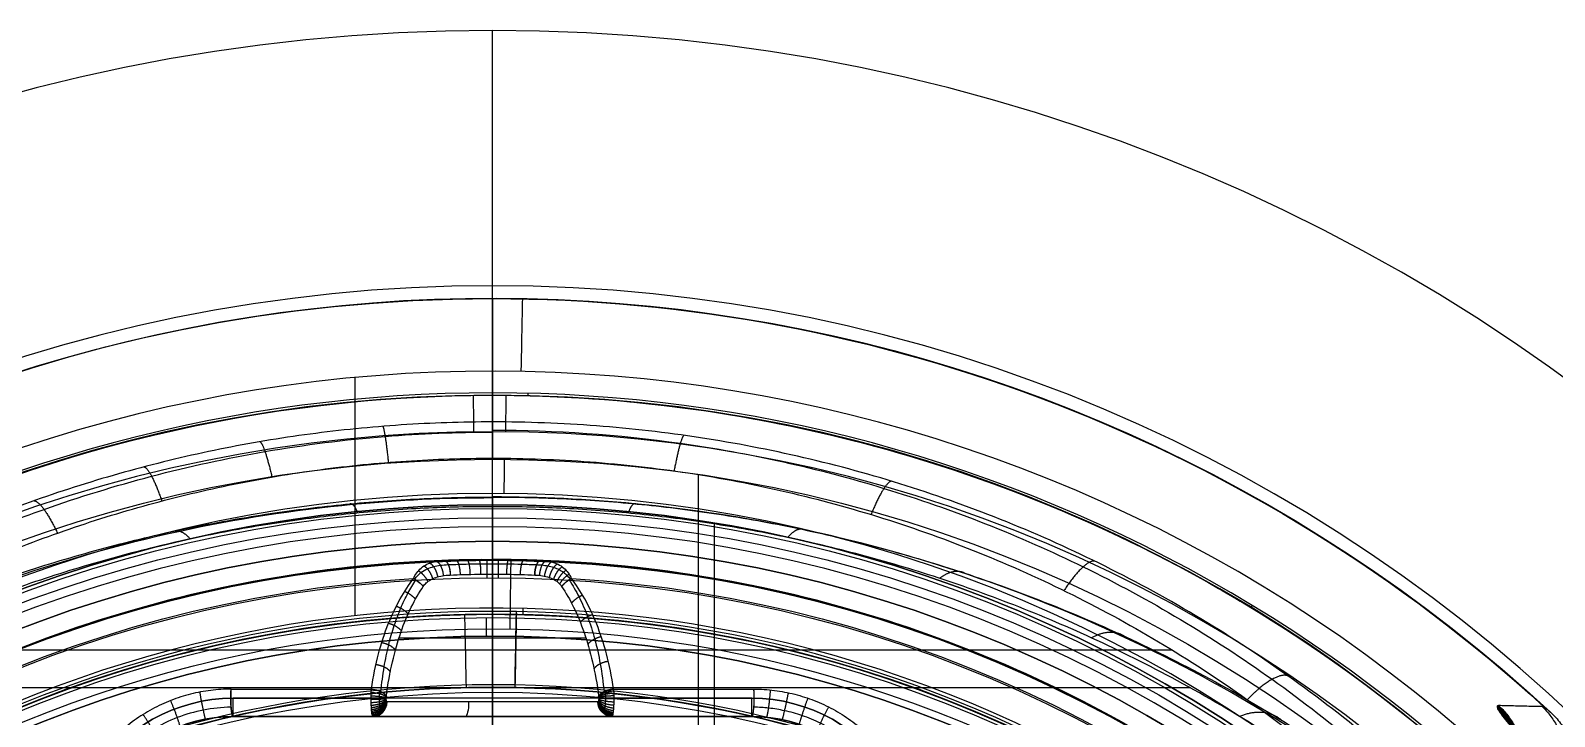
# Model space of a CAD drawing. Header units: centimetres. Extents: x -2.5 to 2.5, y -13.5 to 2.5.
# Drawn here: x -0.632 to 1.454, y 1.56 to 2.5 of the extents above; entities that cross this region are included whole.
import ezdxf

# ---------------------------------------------------------------- set-up
doc = ezdxf.new("R2010")
doc.units = ezdxf.units.CM
doc.layers.add('Default', color=7, linetype='Continuous', true_color=0x000000)

msp = doc.modelspace()

# ---------------------------------------------------------------- linework, layer by layer
at = {"layer": 'Default'}
for p, q in [((0, 2.15, -12.2), (0, 2.4997, -12.2)), ((0, 1.85, -12), (0, 2.15, -12)), ((0, 2.15, -12.2), (0, 2.15, -12)), ((-0.188, 1.6982, -11.7), (-0.188, 2.0243, -11.7)), ((0, 2, 2.7502), (0, 2, 3.2003)), ((0, 1.9124, 2.7003), (0, 1.95, 2.7003)), ((0, -1.4528, 3.2502), (0, 1.95, 3.2502)), ((0.2817, 1.8914, -9.6608), (0.2817, 1.3875, -9.3699)), ((0, 1.7739, 2.9845), (0, 1.8654, 2.7331)), ((0, 1.7, -12.2), (0, 1.85, -12.2)), ((0, 1.85, -12.2), (0, 1.85, -12)), ((0, 1.82, 2.3), (0, 1.8322, 2.3)), ((0, 1.8, 2.28), (0, 1.82, 2.3)), ((0.3041, 1.3509, -9.2333), (0.3041, 1.8236, -8.4147)), ((0, 1.8, 2.28), (0, 1.8, 2.1979)), ((0, 1.8, 2.0421), (0, 1.8, 1.4)), ((0, 1.5927, 1.4), (0, 1.8, 1.4)), ((0, 1.58, 2.25), (0, 1.755, 2.25)), ((0, 1.585, 1.6), (0, 1.75, 1.6)), ((0, 1.75, 1.9431), (0, 1.695, 1.9431)), ((0, 1.75, 2.1931), (0, 1.695, 2.1931)), ((0, 1.7, 0.4), (0, 1.7, -2.2)), ((0, 1.7, -12.2), (0, 1.7, -11.7002)), ((0, 0.65, 3.0503), (0, 1.68, 3.0503)), ((0.931, 1.6507, -9.5218), (-0.7, 1.6507, -9.5218)), ((0.9553, 1.5992, -8.8034), (-0.7, 1.5992, -8.8034)), ((0, 1.6039, -3.9), (0, 1.225, -3.9)), ((0, 1.6001, -3.4), (0, 1.355, -3.4)), ((0, 1.4698, 0.5), (0, 1.6, 0.5)), ((0, 1.45, -2.3), (0, 1.6, -2.3)), ((0, 1.355, -2.85), (0, 1.6, -2.85)), ((0, 1.535, 1.3), (0, 1.5927, 1.4)), ((0.355, 1.56, 1.9893), (-0.355, 1.56, 1.9893)), ((0, 1.56, 1.625), (0, 1.56, 2.23))]:
    msp.add_line(p, q, dxfattribs=at)
for centre, radius, start, end in [((0, 0, -12.2), 2.4997, 90, 270), ((0, 0, -12.2), 2.4997, 270, 90), ((0, 0, -12), 2.15, 0, 180), ((0, 0, -12.2), 2.15, 0, 180), ((0, 0, -12.1), 2.15, 0, 180), ((0, 0, -11.7), 2.033, 44.4199, 268.9001), ((0, 0, 2.2036), 2.0033, 58.7229, 180), ((0, 0, -3.2), 2, 90, 270), ((0, 0, 2.7502), 2, 0, 180), ((0, 0, 3.2003), 2, 360, 180), ((0, 0, 2.9752), 2, 0, 180), ((0, 0, -3.2), 2, 270, 90), ((0, 0, 2.7003), 1.95, 0, 180), ((0, 0, 3.2502), 1.95, 0, 180), ((0, 0, 2.7331), 1.8654, 0, 180), ((0, 0, -12.2), 1.85, 0, 180), ((0, 0, -12.1), 1.85, 0, 180), ((0, 0, 2.3), 1.82, 0, 180), ((0, 0, 2.28), 1.8, 0, 180), ((0, 0, 2.1979), 1.8, 90, 180), ((0, 0, 2.0421), 1.8, 90, 180), ((0, 0, 1.4), 1.8, 0, 180), ((0, 0, 2.1979), 1.8, 0, 90), ((0, 0, 2.0421), 1.8, 0, 90), ((0, 0, 1.625), 1.775, 90, 270), ((0, 0, 2.2181), 1.775, 90, 270), ((0, 0, 1.7716), 1.775, 90, 270), ((0, 0, 2.2306), 1.775, 90.4684, 270), ((0, 0, 1.625), 1.775, 270, 90), ((0, 0, 2.2181), 1.775, 270, 90), ((0, 0, 1.7716), 1.775, 270, 90), ((0, 0, 2.2306), 1.775, 270, 89.5314), ((0, 0, 2.2036), 2.0033, 360, 58.7229), ((0, 0, -11.7), 1.7086, 55.0032, 268.5991), ((0, 0, -11.7), 1.7086, 55.0032, 268.5991), ((0, 0, -3.2), 1.7, 90, 270), ((0, 0, -12.2), 1.7, 44.9992, 180), ((0, 0, -11.95), 1.7, 44.9992, 180), ((0, 0, 1.9431), 1.695, 90, 270), ((0, 0, 2.1931), 1.695, 90, 270), ((0, 0, -3.999), 1.7039, 90, 154.1236), ((0, 0, -3.999), 1.7039, 88.8984, 90), ((0, 0, -3.2), 1.7, 270, 90), ((0, 0, 1.9431), 1.695, 270, 90), ((0, 0, 2.1931), 1.695, 270, 90), ((0, 0, -3.999), 1.7039, 25.8764, 88.8984), ((0, 0, 1.9681), 1.67, 90, 270), ((0, 0, 1.9681), 1.67, 270, 90), ((0, 0, -2.3), 1.6, 304.7778, 235.2223), ((0, 0, -2.85), 1.6, 90, 270), ((0, 0, 1.4), 1.5927, 0, 180), ((0, 0, -3.4), 1.6001, 88.8984, 154.0566), ((0, 0, -2.85), 1.6, 270, 90), ((0, 0, -3.4), 1.6001, 25.9434, 88.8984), ((-0.355, 1.36, 1.6), 0.225, 90, 148.7092), ((0.355, 1.36, 1.6), 0.225, 31.2908, 90), ((-0.355, 1.36, 1.625), 0.2, 90, 148.7092), ((0.355, 1.36, 1.625), 0.2, 31.2908, 90)]:
    msp.add_arc(centre, radius, start, end, dxfattribs=at)
at = {"layer": 'Default', "extrusion": (1, 0, 0)}
for centre, radius, start, end in [((83.3, -3.2), 81.3, 180, 186.355733), ((1.75, 1.9181), 0.025, 0, 90), ((1.6, -2.95), 0.1, 0, 90), ((1.695, 2.1681), 0.025, 90, 180), ((1.585, 1.625, -0.355), 0.025, 180, 270), ((1.585, 1.625), 0.025, 180, 270), ((1.585, 1.625, 0.355), 0.025, 180, 270)]:
    msp.add_arc(centre, radius, start, end, dxfattribs=at)
at = {"layer": 'Default', "extrusion": (0, 0, -1)}
for centre, radius, start, end in [((0, 0, 11.6), 2.133, 271.0999, 132.77), ((0, 0, 11.5897), 2.1324, 271.0999, 90), ((0, 0, 11.5897), 2.1324, 90, 132.4526), ((0, 0, -2.1), 2, 301.4085, 90), ((0, 0, 0.55), 2, 343.3399, 90), ((0, 0, -2.7003), 1.9124, 360, 180), ((0, 0, -2.1), 2, 90, 121.2771), ((0, 0, 0.55), 2, 90, 196.6608), ((0, 0, 12), 1.85, 0, 180), ((0, 0, -2.12), 1.845, 270, 90), ((0, 0, -2.9845), 1.7739, 0, 180), ((0, 0, -2.12), 1.845, 90, 270), ((0, 0, 0.9), 1.7, 336.1372, 203.8627), ((0, 0, -2.3), 1.8322, 0, 180), ((0, 0, -2.239), 1.8, 0, 180), ((0, 0, -1.721), 1.8, 0, 180), ((0, 0, -3.0503), 1.68, 51.8372, 128.1628), ((0, 0, -2.2431), 1.775, 270, 87.8627), ((0, 0, -0.4), 1.7, 350.0409, 189.9591), ((0, 0, -1.9181), 1.775, 270, 90), ((0, 0, -1.9181), 1.775, 90, 270), ((0, 0, -2.2431), 1.775, 92.1373, 270), ((0, 0, -1.6), 1.75, 270, 90), ((0, 0, -1.9431), 1.75, 270, 90), ((0, 0, -2.1931), 1.75, 270, 90), ((0, 0, -1.6), 1.75, 90, 270), ((0, 0, -1.9431), 1.75, 90, 270), ((0, 0, -2.1931), 1.75, 90, 270), ((0, 0, 2.95), 1.7, 270, 90), ((0, 0, 3.075), 1.7, 270, 90), ((0, 0, -2.1), 2, 121.2771, 271.3948), ((0, 0, 3.2999), 1.7001, 90, 91.1016), ((0, 0, 2.95), 1.7, 90, 270), ((0, 0, 3.075), 1.7, 90, 270), ((0, 0, -2.1), 2, 121.2771, 238.7227), ((0, 0, -0.5), 1.6, 350.0409, 189.9591), ((0, 0, -2.1681), 1.67, 270, 90), ((0, 0, -2.0681), 1.67, 270, 90), ((0, 0, -2.1681), 1.67, 90, 270), ((0, 0, -2.0681), 1.67, 90, 270), ((0, 0, 3.9), 1.6039, 25.8764, 91.1016), ((0, 0, 3.9), 1.6039, 91.1016, 154.1236), ((0.355, 1.36, -1.6), 0.225, 31.2908, 90), ((-0.355, 1.36, -1.6), 0.225, 90, 148.7092), ((0.355, 1.36, -1.9211), 0.2, 82.3083, 90), ((-0.355, 1.36, -1.9211), 0.2, 90, 97.6922)]:
    msp.add_arc(centre, radius, start, end, dxfattribs=at)
at = {"layer": 'Default', "extrusion": (-1, 0, 0)}
for centre, radius, start, end in [((-83.3057, -3.1994, 0), 81.6057, 354.098696, 355.394215), ((-1.8322, 2.1), 0.2, 90, 148.8015), ((-83.3023, -3.2, 0), 81.6023, 356.40471, 359.438955), ((-1.755, 2.12), 0.09, 180, 240), ((-1.755, 2.12), 0.09, 120, 180), ((-1.75, 1.625), 0.025, 180, 270), ((-1.75, 2.2181), 0.025, 180, 270), ((-1.755, 2.23), 0.02, 90, 180), ((-83.3, -3.2), 81.6, 359.929871, 0), ((-1.695, 1.9681), 0.025, 270, 0)]:
    msp.add_arc(centre, radius, start, end, dxfattribs=at)
at = {"layer": 'Default', "extrusion": (-0.999816, 0.019195, 0)}
for start, end in [(180, 270), (174.0987, 180)]:
    msp.add_arc((-2.033, -11.6), 0.1, start, end, dxfattribs=at)
at = {"layer": 'Default', "extrusion": (0.999916, 0.012985, 0)}
msp.add_arc((1.95, 2.7502), 0.05, 270, 0, dxfattribs=at)
at = {"layer": 'Default', "extrusion": (0.999958, -0.009141, 0)}
msp.add_arc((1.95, 3.2003), 0.05, 0, 90, dxfattribs=at)
at = {"layer": 'Default', "extrusion": (-0.999704, 0.024341, 0)}
msp.add_arc((-3.65, 2.1), 1.65, 0, 3.5999, dxfattribs=at)
at = {"layer": 'Default', "extrusion": (1, 1.85903e-07, 1.13782e-07)}
msp.add_arc((1.8638, -9.7603, 0), 0.1, 4.6069, 59.9972, dxfattribs=at)
at = {"layer": 'Default', "extrusion": (-0.999965, 0.008388, 0)}
msp.add_arc((-1.9124, 2.7502), 0.05, 270, 340, dxfattribs=at)
at = {"layer": 'Default', "extrusion": (-1, 2.49936e-06, -5.82163e-07)}
msp.add_arc((-1.7608, -8.3234, 0), 0.1, 176.4041, 209.9944, dxfattribs=at)
at = {"layer": 'Default', "extrusion": (6.96334e-05, 1.13654e-14, -1)}
msp.add_arc((0.0008, 0, 11.7003), 1.7, 360, 124.6181, dxfattribs=at)
at = {"layer": 'Default', "extrusion": (0.922368, 0.034422, -0.384776)}
msp.add_arc((1.755, 2.0704, -0.8631), 0.02, 360, 90.8227, dxfattribs=at)
at = {"layer": 'Default', "extrusion": (0.999991, 0.004344, 0)}
msp.add_arc((1.75, 1.9181), 0.025, 0, 90, dxfattribs=at)
at = {"layer": 'Default', "extrusion": (0.999989, -0.004735, 0)}
for centre in [(1.75, 1.625), (1.75, 2.2181)]:
    msp.add_arc(centre, 0.025, 270, 0, dxfattribs=at)
at = {"layer": 'Default', "extrusion": (-0.999897, 0.014366, 0)}
msp.add_arc((-1.68, 2.9503), 0.1, 90, 160, dxfattribs=at)
at = {"layer": 'Default', "extrusion": (-0.922368, 0.034423, -0.384776)}
msp.add_arc((-1.755, 2.0704, -0.8631), 0.02, 89.1773, 180, dxfattribs=at)
at = {"layer": 'Default', "extrusion": (1.18574e-07, 1.91766e-06, -1)}
msp.add_arc((0, 0, -2.2849), 1.7524, 93.5352, 86.4648, dxfattribs=at)
at = {"layer": 'Default', "extrusion": (0.544175, 0.71234, -0.443222)}
msp.add_arc((1.1405, 2.6165, 0.1744), 0.02, 68.983, 120.1286, dxfattribs=at)
at = {"layer": 'Default', "extrusion": (-0.544135, 0.7123, -0.443334)}
msp.add_arc((-1.1405, 2.6166, 0.1741), 0.02, 59.8712, 111.0164, dxfattribs=at)
at = {"layer": 'Default', "extrusion": (0.854666, -0.519178, 6.55883e-12)}
msp.add_arc((3.65, 2.1), 1.65, 176.4001, 180, dxfattribs=at)
at = {"layer": 'Default', "extrusion": (-4.41645e-08, 4.39232e-08, 1)}
msp.add_arc((0, 0, -2.2), 1.7, 304.7778, 235.2223, dxfattribs=at)
at = {"layer": 'Default', "extrusion": (9.59104e-06, 5.99974e-06, -1)}
msp.add_arc((0, 0, 3.2999), 1.7001, 25.9434, 90, dxfattribs=at)
at = {"layer": 'Default', "extrusion": (-0.999752, -0.022267, 0)}
msp.add_arc((-1.6, -2.95), 0.1, 90, 180, dxfattribs=at)
at = {"layer": 'Default', "extrusion": (-0.999987, -0.005033, 0)}
msp.add_arc((-1.695, 1.9681), 0.025, 270, 0, dxfattribs=at)
at = {"layer": 'Default', "extrusion": (-0.999988, -0.004802, 0)}
msp.add_arc((-1.695, 2.1681), 0.025, 0, 90, dxfattribs=at)
at = {"layer": 'Default', "extrusion": (-0.999815, 0.019225, 5.07407e-17)}
msp.add_arc((-1.6039, -4), 0.1, 90, 179.439, dxfattribs=at)
at = {"layer": 'Default', "extrusion": (-0.999815, 0.019225, 1.65601e-15)}
msp.add_arc((-1.6, -3.2999), 0.1001, 179.9649, 269.9649, dxfattribs=at)
at = {"layer": 'Default', "extrusion": (-9.68216e-06, 6.18702e-06, -1)}
msp.add_arc((0, 0, 3.2999), 1.7001, 91.1016, 154.0566, dxfattribs=at)
at = {"layer": 'Default', "extrusion": (0.999701, -0.024448, 0)}
msp.add_arc((1.7086, -11.8), 0.1, 90, 94.9319, dxfattribs=at)
at = {"layer": 'Default', "extrusion": (0, 1, 0)}
for centre, radius, start, end in [((0, 2.4, 1.6675), 0.15, 211.4633, 328.5366), ((0, -0.3926, 1.585), 2.7761, 82.5859, 86.5705), ((0, 2.4, 1.58), 0.15, 195.8328, 344.1672), ((0, -0.3926, 1.585), 2.7761, 93.4294, 97.4141), ((0, -0.3926, 1.56), 2.7511, 82.5859, 86.5918), ((0, -0.3926, 1.56), 2.7511, 93.4082, 97.4142)]:
    msp.add_arc(centre, radius, start, end, dxfattribs=at)
at = {"layer": 'Default', "extrusion": (0.991639, 2.21286e-07, 0.12904)}
for start, end in [(60.0521, 90), (90, 180)]:
    msp.add_arc((1.585, 2.3618, -0.0507), 0.025, start, end, dxfattribs=at)
at = {"layer": 'Default', "extrusion": (4.80673e-09, 1, -3.69383e-08)}
msp.add_arc((0, -0.3926, 1.5975), 2.7727, 82.5858, 86.5732, dxfattribs=at)
at = {"layer": 'Default', "extrusion": (0.125357, 0.862492, -0.490299)}
msp.add_arc((0.3913, 2.8137, 0.1925), 0.02, 82.9314, 163.4883, dxfattribs=at)
at = {"layer": 'Default', "extrusion": (-0.125359, 0.862493, -0.490296)}
msp.add_arc((-0.3913, 2.8137, 0.1925), 0.02, 16.5118, 97.0686, dxfattribs=at)
at = {"layer": 'Default', "extrusion": (-4.67214e-09, 1, -3.59041e-08)}
msp.add_arc((0, -0.3926, 1.5975), 2.7727, 93.4268, 97.4142, dxfattribs=at)
at = {"layer": 'Default', "extrusion": (-0.991639, 5.7675e-10, 0.129041)}
for start, end in [(90, 119.9479), (0, 90)]:
    msp.add_arc((-1.585, 2.3618, -0.0507), 0.025, start, end, dxfattribs=at)
at = {"layer": 'Default', "extrusion": (-0.272828, -3.13618e-06, 0.962063)}
msp.add_arc((-1.58, 0.4848, 2.3089), 0.02, 359.9994, 89.9994, dxfattribs=at)
at = {"layer": 'Default', "extrusion": (0.975928, 0, -0.218091)}
msp.add_arc((1.58, 2.1722, -0.5234), 0.02, 90, 180, dxfattribs=at)
at = {"layer": 'Default', "extrusion": (-0.272831, -4.24951e-09, -0.962062)}
msp.add_arc((-1.58, 0.4848, -2.3089), 0.02, 0, 90, dxfattribs=at)
at = {"layer": 'Default', "extrusion": (0.147827, 5.48246e-09, -0.989013)}
msp.add_arc((1.5, -0.3584, 11.2709), 0.1, 41.4823, 180, dxfattribs=at)
at = {"layer": 'Default', "extrusion": (0, -1, 0)}
msp.add_arc((0, 2.4, -1.56), 0.17, 195.8328, 344.1672, dxfattribs=at)
at = {"layer": 'Default'}
for points, degree in [([(0, 2, 2.1), (0, 2, -0.55), (0, 2, -3.2)], 2), ([(0, 1.9635, -9.7523), (-0.0416, 1.9635, -9.7523), (-0.1249, 1.9607, -9.7508), (-0.2496, 1.9482, -9.7439), (-0.3736, 1.9274, -9.7325), (-0.4967, 1.8981, -9.7164), (-0.6183, 1.8603, -9.6957), (-0.6981, 1.8294, -9.6788), (-0.7376, 1.8125, -9.6695)], 3), ([(1.3319, 1.41, -9.4488), (1.2949, 1.4471, -9.4692), (1.2184, 1.5176, -9.5078), (1.0972, 1.6122, -9.5597), (0.9706, 1.6956, -9.6054), (0.8393, 1.7676, -9.6449), (0.7044, 1.8284, -9.6782), (0.5666, 1.8779, -9.7054), (0.4265, 1.9163, -9.7264), (0.2849, 1.9436, -9.7414), (0.1425, 1.9599, -9.7503), (0.0474, 1.9635, -9.7523), (0, 1.9635, -9.7523)], 3), ([(-0.7, 1.7702, -9.5908), (-0.6625, 1.7863, -9.6001), (-0.5868, 1.8156, -9.617), (-0.4711, 1.8517, -9.6379), (-0.3543, 1.8795, -9.6539), (-0.2365, 1.8994, -9.6654), (-0.118, 1.9112, -9.6722), (-0.0393, 1.9138, -9.6737), (0, 1.9138, -9.6737)], 3), ([(0, 1.9138, -9.6737), (0.0444, 1.9138, -9.6737), (0.1334, 1.9105, -9.6718), (0.2681, 1.8953, -9.663), (0.4024, 1.8695, -9.6481), (0.5356, 1.8331, -9.6271), (0.6665, 1.7861, -9.6), (0.7948, 1.7284, -9.5667), (0.9201, 1.6596, -9.5269), (1.041, 1.5799, -9.4809), (1.1563, 1.4895, -9.4287), (1.2285, 1.4227, -9.3902), (1.2634, 1.3875, -9.3699)], 3), ([(-0.7393, 1.7231, -8.541), (-0.7014, 1.7376, -8.5173), (-0.6261, 1.764, -8.4743), (-0.5162, 1.7957, -8.4228), (-0.409, 1.8204, -8.3826), (-0.304, 1.8389, -8.3525), (-0.2009, 1.8516, -8.3318), (-0.0996, 1.859, -8.3198), (-0.033, 1.8606, -8.3171), (0, 1.8606, -8.3171)], 3), ([(0, 1.8606, -8.3171), (0.0336, 1.8606, -8.3171), (0.1013, 1.859, -8.3199), (0.2043, 1.8513, -8.3323), (0.3093, 1.8381, -8.3538), (0.4166, 1.8189, -8.385), (0.5262, 1.7931, -8.4269), (0.6388, 1.76, -8.4809), (0.7549, 1.7184, -8.5486), (0.8742, 1.6673, -8.632), (0.9968, 1.6052, -8.733), (1.1225, 1.5306, -8.8546), (1.2505, 1.4418, -8.9994), (1.3371, 1.3716, -9.1141), (1.38, 1.3337, -9.176)], 3), ([(0, 1.8474, -8.3734), (-0.0308, 1.8474, -8.3734), (-0.093, 1.8459, -8.376), (-0.1882, 1.8391, -8.3877), (-0.2856, 1.8272, -8.4083), (-0.3851, 1.81, -8.4382), (-0.4869, 1.7868, -8.4784), (-0.5917, 1.7569, -8.5302), (-0.6637, 1.7318, -8.5736), (-0.7, 1.718, -8.5976)], 3), ([(1.3083, 1.3509, -9.2333), (1.2664, 1.3876, -9.1698), (1.1821, 1.4553, -9.0525), (1.0581, 1.5401, -8.9056), (0.9372, 1.6108, -8.7832), (0.8198, 1.6692, -8.6821), (0.706, 1.717, -8.5994), (0.5961, 1.7555, -8.5326), (0.4901, 1.786, -8.4798), (0.3874, 1.8095, -8.439), (0.287, 1.8271, -8.4086), (0.189, 1.8391, -8.3879), (0.0933, 1.8459, -8.376), (0.0309, 1.8474, -8.3734), (0, 1.8474, -8.3734)], 3), ([(-0.1081, 1.749, 2.2849), (-0.1069, 1.7517, 2.2832), (-0.104, 1.7569, 2.2793), (-0.098, 1.7636, 2.2719), (-0.0901, 1.7689, 2.2632), (-0.0799, 1.7725, 2.2534), (-0.0711, 1.7736, 2.2465), (-0.0662, 1.7738, 2.2431)], 3), ([(-0.0662, 1.7738, 2.2431), (-0.0592, 1.774, 2.2402), (-0.0449, 1.7745, 2.2354), (-0.0226, 1.7749, 2.231), (-0.0076, 1.775, 2.23), (0, 1.775, 2.23)], 3), ([(0, 1.775, 1.9181), (0, 1.775, 1.7716), (0, 1.775, 1.625)], 2), ([(0, 1.775, 2.23), (0, 1.775, 2.2241), (0, 1.775, 2.2181)], 2), ([(0.0662, 1.7738, 2.2431), (0.0592, 1.774, 2.2402), (0.045, 1.7745, 2.2354), (0.0226, 1.7749, 2.231), (0.0076, 1.775, 2.23), (0, 1.775, 2.23)], 3), ([(0.0662, 1.7738, 2.2431), (0.0711, 1.7736, 2.2465), (0.0799, 1.7725, 2.2534), (0.0901, 1.7689, 2.2632), (0.098, 1.7635, 2.2719), (0.104, 1.7569, 2.2793), (0.1069, 1.7517, 2.2832), (0.1081, 1.749, 2.2849)], 3), ([(-0.0947, 1.7381, 2.2837), (-0.0936, 1.7398, 2.2828), (-0.0908, 1.7431, 2.2806), (-0.0851, 1.7474, 2.2764), (-0.0778, 1.7508, 2.2716), (-0.0688, 1.7529, 2.2665), (-0.0616, 1.7536, 2.2632), (-0.0578, 1.7538, 2.2616)], 3), ([(-0.0578, 1.7538, 2.2616), (-0.0517, 1.754, 2.259), (-0.0392, 1.7545, 2.2547), (-0.0197, 1.7549, 2.2509), (-0.0066, 1.755, 2.25), (0, 1.755, 2.25)], 3), ([(0, 1.755, 2.25), (0.0066, 1.755, 2.25), (0.0197, 1.7549, 2.2509), (0.0392, 1.7545, 2.2548), (0.0517, 1.754, 2.259), (0.0578, 1.7538, 2.2616)], 3), ([(0.0578, 1.7538, 2.2616), (0.0616, 1.7536, 2.2632), (0.0688, 1.7529, 2.2666), (0.0778, 1.7507, 2.2716), (0.0851, 1.7474, 2.2764), (0.0908, 1.7431, 2.2806), (0.0936, 1.7398, 2.2828), (0.0947, 1.7381, 2.2837)], 3), ([(-0.1657, 1.5975, 2.3752), (-0.1632, 1.6148, 2.3653), (-0.1566, 1.647, 2.3467), (-0.1431, 1.6878, 2.3225), (-0.1267, 1.722, 2.3017), (-0.1144, 1.7407, 2.2901), (-0.1081, 1.749, 2.2849)], 3), ([(-0.1453, 1.5875, 2.3628), (-0.1432, 1.6043, 2.3544), (-0.1375, 1.6358, 2.3383), (-0.1258, 1.6763, 2.3172), (-0.1115, 1.7106, 2.2988), (-0.1005, 1.7296, 2.2884), (-0.0947, 1.7381, 2.2837)], 3), ([(0.0947, 1.7381, 2.2837), (0.1005, 1.7296, 2.2884), (0.1115, 1.7105, 2.2988), (0.1258, 1.6762, 2.3172), (0.1375, 1.6358, 2.3384), (0.1432, 1.6043, 2.3544), (0.1453, 1.5875, 2.3628)], 3), ([(0.1657, 1.5975, 2.3752), (0.1632, 1.6148, 2.3654), (0.1566, 1.6469, 2.3468), (0.1431, 1.6877, 2.3225), (0.1268, 1.722, 2.3017), (0.1144, 1.7407, 2.2902), (0.1081, 1.749, 2.2849)], 3), ([(0, 1.7, -3.2), (0, 1.7, -3.075), (0, 1.7, -2.95)], 2), ([(0, 1.67, 2.1681), (0, 1.67, 2.0681), (0, 1.67, 1.9681)], 2), ([(-0.3578, 1.5975, 2.357), (-0.3671, 1.5975, 2.3558), (-0.3857, 1.5963, 2.3539), (-0.4134, 1.5912, 2.3529), (-0.4403, 1.5826, 2.3537), (-0.4661, 1.5706, 2.3563), (-0.4904, 1.5554, 2.3607), (-0.5129, 1.537, 2.3669), (-0.5332, 1.5154, 2.375), (-0.5509, 1.4909, 2.3848), (-0.5654, 1.4637, 2.3964), (-0.5763, 1.4342, 2.4094), (-0.583, 1.4029, 2.4238), (-0.5846, 1.3816, 2.434), (-0.5846, 1.3707, 2.4393)], 3), ([(-0.1443, 1.58, 2.3591), (-0.1444, 1.58, 2.3596), (-0.1447, 1.5802, 2.3605), (-0.145, 1.5809, 2.3618), (-0.1453, 1.5822, 2.3628), (-0.1455, 1.5839, 2.3634), (-0.1455, 1.5858, 2.3635), (-0.1454, 1.587, 2.3631), (-0.1453, 1.5875, 2.3628)], 3), ([(0.1453, 1.5875, 2.3628), (0.1454, 1.587, 2.3631), (0.1455, 1.5858, 2.3635), (0.1455, 1.5839, 2.3634), (0.1453, 1.5822, 2.3628), (0.145, 1.581, 2.3618), (0.1447, 1.5802, 2.3605), (0.1444, 1.58, 2.3596), (0.1443, 1.58, 2.3591)], 3), ([(0.3578, 1.5975, 2.357), (0.3673, 1.5975, 2.3557), (0.3861, 1.5963, 2.3539), (0.4139, 1.591, 2.3529), (0.4407, 1.5824, 2.3537), (0.4665, 1.5704, 2.3563), (0.4907, 1.5552, 2.3607), (0.5132, 1.5367, 2.367), (0.5334, 1.5152, 2.3751), (0.551, 1.4907, 2.3849), (0.5655, 1.4635, 2.3965), (0.5763, 1.4341, 2.4095), (0.583, 1.4029, 2.4239), (0.5846, 1.3816, 2.434), (0.5846, 1.3707, 2.4393)], 3), ([(0.355, 1.585, 1.6), (0, 1.585, 1.6), (-0.355, 1.585, 1.6)], 2), ([(1.3772, 1.5749, -11.1902), (1.3762, 1.5749, -11.1835), (1.3749, 1.5743, -11.1702), (1.3755, 1.5712, -11.1505), (1.3785, 1.566, -11.1307), (1.3842, 1.5584, -11.1108), (1.393, 1.5479, -11.0907), (1.4054, 1.534, -11.0703), (1.4218, 1.5161, -11.0502), (1.4428, 1.4937, -11.0311), (1.4681, 1.4666, -11.0141), (1.497, 1.4353, -11.0008), (1.5281, 1.4009, -10.9923), (1.5488, 1.3775, -10.9905), (1.5593, 1.3656, -10.9905)], 3), ([(1.4394, 1.5734, -11.5897), (1.4324, 1.5736, -11.5454), (1.4185, 1.5739, -11.4568), (1.3978, 1.5744, -11.3236), (1.384, 1.5747, -11.2347), (1.3772, 1.5749, -11.1902)], 3), ([(1.4394, 1.5734, -11.5897), (1.4425, 1.571, -11.5932), (1.4456, 1.5684, -11.5966), (1.4484, 1.5658, -11.6)], 3), ([(-0.555, 1.36, 2.4171), (-0.555, 1.3697, 2.4119), (-0.5536, 1.3889, 2.4016), (-0.5474, 1.4168, 2.3871), (-0.5376, 1.4431, 2.3741), (-0.5246, 1.4671, 2.3626), (-0.5088, 1.4887, 2.3529), (-0.4909, 1.5075, 2.345), (-0.471, 1.5236, 2.3389), (-0.4497, 1.5367, 2.3347), (-0.4272, 1.547, 2.3322), (-0.4038, 1.5545, 2.3314), (-0.3797, 1.559, 2.3324), (-0.3632, 1.56, 2.3343), (-0.355, 1.56, 2.3355)], 3), ([(-0.355, 1.56, 2.3355), (-0.355, 1.56, 1.9802), (-0.355, 1.56, 1.625)], 2), ([(0.355, 1.56, 1.625), (0, 1.56, 1.625), (-0.355, 1.56, 1.625)], 2), ([(0.355, 1.56, 2.3355), (0.355, 1.56, 1.9802), (0.355, 1.56, 1.625)], 2), ([(0.355, 1.56, 2.3355), (0.3633, 1.56, 2.3343), (0.3798, 1.559, 2.3324), (0.404, 1.5544, 2.3314), (0.4274, 1.547, 2.3322), (0.4499, 1.5367, 2.3347), (0.4711, 1.5235, 2.339), (0.491, 1.5074, 2.345), (0.5089, 1.4886, 2.3529), (0.5246, 1.4671, 2.3626), (0.5377, 1.443, 2.3741), (0.5475, 1.4168, 2.3871), (0.5536, 1.3889, 2.4016), (0.555, 1.3697, 2.4119), (0.555, 1.36, 2.4171)], 3)]:
    msp.add_open_spline(points, degree=degree, dxfattribs=at)
for points, knots in [([(-0.7215, 1.8016, -9.6234), (-0.6862, 1.8167, -9.6321), (-0.6028, 1.8493, -9.651), (-0.4662, 1.8915, -9.6753), (-0.31, 1.9256, -9.695), (-0.1536, 1.9453, -9.7064), (-0.0491, 1.9495, -9.7088), (0, 1.9495, -9.7088)], [0.076931, 0.076931, 0.076931, 0.076931, 1.287939, 2.891416, 4.532997, 6.235934, 7.743399, 7.743399, 7.743399, 7.743399]), ([(0, 1.9524, -9.7139), (0.0861, 1.9523, -9.7139), (0.2684, 1.9395, -9.7065), (0.5427, 1.8784, -9.6712), (0.8174, 1.7697, -9.6084), (1.0774, 1.6141, -9.5186), (1.2314, 1.4829, -9.4428), (1.3036, 1.4104, -9.401), (1.3039, 1.41, -9.4007)], [0.153679, 0.153679, 0.153679, 0.153679, 2.797998, 5.749225, 8.825228, 12.051675, 15.446743, 15.46416, 15.46416, 15.46416, 15.46416]), ([(0, 1.8593, -8.3404), (-0.0641, 1.8593, -8.3404), (-0.2112, 1.8523, -8.3526), (-0.4419, 1.8157, -8.416), (-0.6129, 1.7663, -8.5016), (-0.7047, 1.7326, -8.56), (-0.721, 1.7264, -8.5707)], [0.062269, 0.062269, 0.062269, 0.062269, 2.041312, 4.598698, 7.504526, 8.143319, 8.143319, 8.143319, 8.143319]), ([(1.3488, 1.3525, -9.2074), (1.3193, 1.3784, -9.1627), (1.2306, 1.4517, -9.0356), (1.0715, 1.5624, -8.8438), (0.8643, 1.6737, -8.651), (0.6499, 1.7591, -8.5032), (0.428, 1.8198, -8.3981), (0.2104, 1.8537, -8.3393), (0.0651, 1.8607, -8.3272), (0, 1.8607, -8.3272)], [0.139893, 0.139893, 0.139893, 0.139893, 1.992208, 5.469106, 8.589892, 11.381143, 13.882877, 16.3086, 18.287215, 18.287215, 18.287215, 18.287215]), ([(-0.1064, 1.7481, 2.2855), (-0.1064, 1.7481, 2.2855), (-0.1039, 1.7517, 2.2833), (-0.0984, 1.7573, 2.2786), (-0.0895, 1.7624, 2.272), (-0.0805, 1.7655, 2.2663), (-0.0709, 1.7673, 2.261), (-0.0642, 1.7679, 2.2578), (-0.0605, 1.768, 2.2563)], [-0.000001, -0.000001, -0.000001, -0.000001, 0, 0.221051, 0.416313, 0.596236, 0.784136, 1, 1, 1, 1]), ([(-0.0605, 1.768, 2.2563), (-0.0559, 1.7682, 2.2543), (-0.0466, 1.7685, 2.2509), (-0.032, 1.7689, 2.2471), (-0.0165, 1.7692, 2.2446), (-0.0057, 1.7692, 2.244), (0, 1.7692, 2.244)], [0, 0, 0, 0, 0.2417745, 0.4775011, 0.7262329, 1, 1, 1, 1]), ([(0, 1.7692, 2.244), (0.0067, 1.7692, 2.244), (0.0201, 1.7692, 2.2449), (0.0404, 1.7687, 2.2489), (0.0537, 1.7683, 2.2534), (0.0605, 1.768, 2.2563)], [0, 0, 0, 0, 0.3240987, 0.6446447, 1, 1, 1, 1]), ([(0.0605, 1.768, 2.2563), (0.0629, 1.7679, 2.2573), (0.0681, 1.7676, 2.2596), (0.0759, 1.7665, 2.2636), (0.0837, 1.7645, 2.2683), (0.0909, 1.7616, 2.2731), (0.0971, 1.7579, 2.2777), (0.1022, 1.7534, 2.2819), (0.1051, 1.7499, 2.2844), (0.1064, 1.7481, 2.2855)], [0, 0, 0, 0, 0.144606, 0.304458, 0.471067, 0.62605, 0.764768, 0.888795, 1, 1, 1, 1]), ([(-0.1527, 1.594, 2.3725), (-0.1527, 1.594, 2.3725), (-0.1516, 1.6054, 2.3665), (-0.1488, 1.6269, 2.355), (-0.1427, 1.6572, 2.3383), (-0.135, 1.6841, 2.3231), (-0.1262, 1.7078, 2.3094), (-0.1163, 1.7286, 2.2971), (-0.1088, 1.7413, 2.2894), (-0.1049, 1.7472, 2.2859)], [0, 0, 0, 0, 0, 0.2120311, 0.4029165, 0.5752478, 0.7309181, 0.8718158, 0.9999998, 0.9999998, 0.9999998, 0.9999998]), ([(0.1049, 1.7472, 2.2859), (0.1099, 1.7396, 2.2905), (0.1194, 1.7231, 2.3004), (0.1311, 1.696, 2.3163), (0.1407, 1.6654, 2.3337), (0.1482, 1.6311, 2.3527), (0.1515, 1.6068, 2.3657), (0.1527, 1.594, 2.3725), (0.1527, 1.594, 2.3725)], [0, 0, 0, 0, 0.165424, 0.346987, 0.545461, 0.76172, 1, 1, 1, 1, 1]), ([(-0.1661, 1.585, 2.3785), (-0.1661, 1.5855, 2.3785), (-0.1661, 1.5879, 2.3784), (-0.166, 1.5922, 2.3777), (-0.1658, 1.5958, 2.3762), (-0.1657, 1.5975, 2.3752)], [-0.131714, -0.131714, -0.131714, -0.131714, -0.1170755, -0.0585378, 0, 0, 0, 0]), ([(-0.1499, 1.5659, 2.3575), (-0.1503, 1.5659, 2.3586), (-0.1509, 1.5661, 2.3608), (-0.1517, 1.567, 2.3638), (-0.1523, 1.5682, 2.3663), (-0.1529, 1.5697, 2.3685), (-0.1533, 1.5713, 2.3703), (-0.1537, 1.5731, 2.3718), (-0.154, 1.5752, 2.3732), (-0.1543, 1.5777, 2.3744), (-0.1545, 1.5806, 2.3753), (-0.1546, 1.5839, 2.3758), (-0.1546, 1.5876, 2.3757), (-0.1544, 1.5913, 2.3748), (-0.1542, 1.5936, 2.3738), (-0.154, 1.5947, 2.3732)], [0, 0, 0, 0, 0.0916027, 0.1740828, 0.2475547, 0.3133884, 0.3745458, 0.4340899, 0.4953494, 0.5619934, 0.6375234, 0.7220683, 0.8126774, 0.9063203, 1, 1, 1, 1]), ([(0.154, 1.5947, 2.3732), (0.1541, 1.594, 2.3736), (0.1543, 1.5925, 2.3743), (0.1545, 1.5902, 2.3751), (0.1546, 1.5874, 2.3756), (0.1546, 1.5842, 2.3758), (0.1545, 1.5808, 2.3754), (0.1543, 1.5774, 2.3743), (0.1539, 1.5744, 2.3728), (0.1535, 1.5719, 2.3709), (0.153, 1.57, 2.3689), (0.1525, 1.5686, 2.3669), (0.152, 1.5675, 2.3649), (0.1514, 1.5666, 2.3627), (0.1507, 1.566, 2.3602), (0.1502, 1.5659, 2.3584), (0.1499, 1.5659, 2.3575)], [0, 0, 0, 0, 0.0578175, 0.1193831, 0.1878346, 0.2659326, 0.3519526, 0.4408856, 0.5275668, 0.6066964, 0.6757081, 0.7378947, 0.797315, 0.8580522, 0.9242226, 1, 1, 1, 1]), ([(0.1657, 1.5975, 2.3752), (0.1658, 1.5958, 2.3762), (0.166, 1.5922, 2.3777), (0.1661, 1.5879, 2.3784), (0.1661, 1.5855, 2.3785), (0.1661, 1.585, 2.3785)], [-0.5268386, -0.5268386, -0.5268386, -0.5268386, -0.468301, -0.4097634, -0.3952859, -0.3952859, -0.3952859, -0.3952859]), ([(-0.3578, 1.5727, 2.3571), (-0.3578, 1.5727, 2.3571), (-0.3705, 1.5725, 2.3553), (-0.3956, 1.5699, 2.3531), (-0.4321, 1.5594, 2.3536), (-0.4665, 1.5425, 2.3581), (-0.4982, 1.519, 2.3665), (-0.5256, 1.4893, 2.3789), (-0.5473, 1.4542, 2.3949), (-0.5625, 1.4139, 2.4142), (-0.567, 1.3848, 2.4289), (-0.5677, 1.3695, 2.4367), (-0.5677, 1.3695, 2.4367)], [0, 0, 0, 0, 0, 0.115796, 0.22812, 0.342867, 0.462712, 0.58919, 0.717438, 0.85093, 1, 1, 1, 1, 1]), ([(-0.1636, 1.56, 2.3536), (-0.1637, 1.56, 2.3555), (-0.1642, 1.5605, 2.3594), (-0.1647, 1.5625, 2.3649), (-0.1652, 1.5657, 2.3698), (-0.1656, 1.5699, 2.3738), (-0.1659, 1.575, 2.3767), (-0.166, 1.5802, 2.3782), (-0.1661, 1.5835, 2.3785), (-0.1661, 1.585, 2.3785)], [0, 0, 0, 0, 0.0585378, 0.1170755, 0.1756133, 0.234151, 0.2926888, 0.3512265, 0.3951258, 0.3951258, 0.3951258, 0.3951258]), ([(0.1661, 1.585, 2.3785), (0.1661, 1.5835, 2.3785), (0.166, 1.5801, 2.3782), (0.1659, 1.575, 2.3767), (0.1656, 1.5699, 2.3738), (0.1652, 1.5657, 2.3698), (0.1647, 1.5625, 2.3649), (0.1642, 1.5605, 2.3594), (0.1638, 1.56, 2.3555), (0.1636, 1.56, 2.3536)], [0.1315528, 0.1315528, 0.1315528, 0.1315528, 0.1756129, 0.2341505, 0.2926881, 0.3512258, 0.4097634, 0.468301, 0.5268386, 0.5268386, 0.5268386, 0.5268386]), ([(0.5677, 1.3695, 2.4367), (0.567, 1.384, 2.4293), (0.5629, 1.4119, 2.4152), (0.5488, 1.4509, 2.3965), (0.5288, 1.4848, 2.3809), (0.5043, 1.513, 2.369), (0.4775, 1.5349, 2.3607), (0.4505, 1.5508, 2.3558), (0.4248, 1.5615, 2.3535), (0.4008, 1.5681, 2.3533), (0.3787, 1.5717, 2.3545), (0.3646, 1.5726, 2.3561), (0.3578, 1.5727, 2.3571)], [0, 0, 0, 0, 0.140898, 0.271019, 0.395168, 0.512167, 0.618598, 0.71316, 0.7968, 0.871276, 0.938394, 1, 1, 1, 1]), ([(1.4484, 1.5658, -11.6), (1.4509, 1.5635, -11.603), (1.4583, 1.556, -11.6122), (1.4687, 1.5423, -11.6273), (1.4775, 1.5249, -11.6441), (1.4825, 1.508, -11.6585), (1.4843, 1.492, -11.6704), (1.4834, 1.4771, -11.6801), (1.4803, 1.4637, -11.6876), (1.4754, 1.4516, -11.6933), (1.469, 1.4408, -11.6972), (1.4613, 1.4313, -11.6995), (1.4553, 1.4255, -11.7), (1.452, 1.4229, -11.7)], [-2.012326, -2.012326, -2.012326, -2.012326, -1.92261, -1.730349, -1.538088, -1.345827, -1.153566, -0.961305, -0.769044, -0.576783, -0.384522, -0.192261, 0, 0, 0, 0])]:
    msp.add_open_spline(points, degree=3, knots=knots, dxfattribs=at)
for points, weights in [([(-0.1501, 1.9575, -9.749), (-0.1484, 1.9549, -9.7155), (-0.1456, 1.937, -9.6871), (-0.1425, 1.9081, -9.6704)], [1.05550806447, 0.977903724682, 0.981671798229, 1.06681228511]), ([(0.2619, 1.9451, -9.7422), (0.2588, 1.9428, -9.7085), (0.254, 1.925, -9.6802), (0.2486, 1.8963, -9.6637)], [1.0429217487, 0.974306097297, 0.987958312885, 1.08387839546]), ([(-0.3181, 1.9363, -9.7374), (-0.3144, 1.9342, -9.7038), (-0.3085, 1.9167, -9.6754), (-0.3019, 1.888, -9.6588)], [1.05711116571, 0.977855674141, 0.981089738674, 1.06681335931]), ([(-0.4768, 1.9019, -9.7185), (-0.4713, 1.9005, -9.6847), (-0.4625, 1.8836, -9.6563), (-0.4526, 1.8552, -9.6399)], [1.05974454249, 0.977794409333, 0.980151026773, 1.06681439482]), ([(0.546, 1.8823, -9.7078), (0.5397, 1.8813, -9.6737), (0.5296, 1.8646, -9.6453), (0.5182, 1.8366, -9.6292)], [1.04707659187, 0.973798944866, 0.986067213633, 1.08388139817]), ([(-0.6275, 1.8555, -9.6931), (-0.6203, 1.8551, -9.659), (-0.6087, 1.8389, -9.6305), (-0.5955, 1.8111, -9.6144)], [1.06336836622, 0.977743412508, 0.978892425867, 1.06681540629]), ([(-0.1952, 1.8513, -8.3323), (-0.1921, 1.8529, -8.3521), (-0.1885, 1.8485, -8.3715), (-0.1847, 1.8387, -8.3886)], [1.0148764807, 0.99047338357, 0.99609307013, 1.03173554038]), ([(0.1961, 1.8512, -8.3324), (0.1929, 1.8528, -8.3524), (0.1893, 1.8484, -8.3717), (0.1856, 1.8386, -8.3887)], [1.00300115205, 0.991947919988, 1.01142644798, 1.06143673603]), ([(0.427, 1.8157, -8.3902), (0.4202, 1.8186, -8.4104), (0.4123, 1.8149, -8.4298), (0.4041, 1.8052, -8.4466)], [1.00503181249, 0.989955175754, 1.0087587227, 1.06144245334]), ([(-0.4372, 1.8135, -8.3938), (-0.4303, 1.8165, -8.4138), (-0.4222, 1.8129, -8.4332), (-0.4138, 1.8031, -8.4502)], [1.0194185106, 0.989920889925, 0.994029462462, 1.03174422821]), ([(-0.0662, 1.7738, 2.2431), (-0.0616, 1.7739, 2.254), (-0.0581, 1.7656, 2.2617), (-0.0578, 1.7538, 2.2616)], [1.17507989783, 0.94164007009, 0.941640034057, 1.17507978973]), ([(-0.0508, 1.7743, 2.2376), (-0.0473, 1.7744, 2.2489), (-0.0446, 1.7661, 2.2568), (-0.0443, 1.7543, 2.2567)], [1.17219759071, 0.941644040157, 0.942604790065, 1.17507984044]), ([(-0.0353, 1.7746, 2.2336), (-0.0328, 1.7747, 2.2451), (-0.031, 1.7664, 2.2532), (-0.0308, 1.7547, 2.2532)], [1.17009063562, 0.941652073078, 0.943315141349, 1.17507984043]), ([(-0.0186, 1.7749, 2.231), (-0.0173, 1.7749, 2.2427), (-0.0163, 1.7666, 2.2509), (-0.0162, 1.7549, 2.2509)], [1.16866684135, 0.941659995266, 0.943797661626, 1.17507984043]), ([(0, 1.775, 2.23), (0, 1.775, 2.2417), (0, 1.7667, 2.25), (0, 1.755, 2.25)], [1.16811164543, 0.941663636112, 0.943986367779, 1.17507984043]), ([(0.022, 1.7749, 2.2314), (0.0205, 1.7749, 2.243), (0.0193, 1.7666, 2.2512), (0.0192, 1.7549, 2.2512)], [1.16888660479, 0.941658644619, 0.943723051718, 1.17507982609]), ([(0.0433, 1.7745, 2.2355), (0.0404, 1.7745, 2.2469), (0.0381, 1.7662, 2.2549), (0.0378, 1.7545, 2.2548)], [1.17109377753, 0.941647707846, 0.942976390698, 1.17507982609]), ([(0.0662, 1.7738, 2.2431), (0.0616, 1.7739, 2.254), (0.0581, 1.7656, 2.2617), (0.0578, 1.7538, 2.2616)], [1.175080019, 0.941640110481, 0.941639993668, 1.17507966856]), ([(-0.1013, 1.7597, 2.276), (-0.096, 1.7564, 2.2801), (-0.0914, 1.7508, 2.2811), (-0.0886, 1.7447, 2.279)], [1.01547500121, 0.970457325375, 1.02365892155, 1.17507978974]), ([(-0.0938, 1.7663, 2.2673), (-0.0886, 1.7632, 2.2734), (-0.0842, 1.7565, 2.2758), (-0.082, 1.7488, 2.2744)], [1.0386724621, 0.958034375587, 1.0035034848, 1.17507978974]), ([(-0.086, 1.7702, 2.2593), (-0.0809, 1.7678, 2.2671), (-0.0767, 1.7604, 2.2711), (-0.0751, 1.7513, 2.2701)], [1.07021227778, 0.949488973615, 0.984444810935, 1.17507978974]), ([(-0.0771, 1.7726, 2.2513), (-0.0722, 1.7713, 2.2607), (-0.0683, 1.7633, 2.2665), (-0.0673, 1.7529, 2.2659)], [1.11348294618, 0.943857037823, 0.964389319009, 1.17507978973]), ([(0.0736, 1.7732, 2.2485), (0.0688, 1.7723, 2.2584), (0.065, 1.7642, 2.2648), (0.0642, 1.7533, 2.2644)], [1.13245931718, 0.94262930808, 0.956836091871, 1.17507966856]), ([(0.0814, 1.7717, 2.255), (0.0764, 1.7698, 2.2637), (0.0724, 1.762, 2.2686), (0.071, 1.7523, 2.2679)], [1.09174906024, 0.946088720319, 0.973865589758, 1.17507966856]), ([(0.089, 1.7689, 2.2623), (0.0839, 1.7662, 2.2694), (0.0796, 1.7591, 2.2729), (0.0777, 1.7505, 2.2717)], [1.05720758011, 0.952349600496, 0.991640296643, 1.17507966855]), ([(0.0956, 1.765, 2.2692), (0.0903, 1.7619, 2.2749), (0.0859, 1.7554, 2.277), (0.0835, 1.748, 2.2754)], [1.03261428227, 0.960494635015, 1.00798309711, 1.17507966855]), ([(0.1008, 1.7603, 2.2754), (0.0955, 1.757, 2.2797), (0.091, 1.7513, 2.2807), (0.0882, 1.745, 2.2787)], [1.01675284249, 0.969478989678, 1.02225459836, 1.17507966855]), ([(0.1049, 1.7548, 2.2807), (0.0996, 1.7517, 2.2837), (0.095, 1.7469, 2.2838), (0.0919, 1.7417, 2.2815)], [1.00740294131, 0.97846667943, 1.03435892184, 1.17507966855]), ([(0.6465, 1.7562, -8.487), (0.6366, 1.7613, -8.5074), (0.6246, 1.7587, -8.527), (0.6121, 1.7492, -8.5435)], [1.00930468979, 0.987160591099, 1.0045418112, 1.06144835007]), ([(0.8243, 1.7729, -9.6477), (0.8152, 1.7741, -9.6131), (0.7998, 1.7592, -9.5845), (0.7823, 1.7325, -9.569)], [1.05472710974, 0.973072282648, 0.98279142203, 1.08388452788]), ([(-0.1081, 1.749, 2.2849), (-0.1028, 1.7463, 2.287), (-0.0981, 1.7423, 2.2864), (-0.0948, 1.7381, 2.2837)], [1.0025082513, 0.986914326328, 1.04403156552, 1.17385996889]), ([(-0.0948, 1.7381, 2.2837), (-0.0948, 1.7381, 2.2837), (-0.0948, 1.7381, 2.2837), (-0.0947, 1.7381, 2.2837)], [1.13374851704, 1.13399414163, 1.13424010453, 1.13448640575]), ([(0.1057, 1.7477, 2.2857), (0.1013, 1.745, 2.2867), (0.0975, 1.7416, 2.286), (0.0947, 1.7381, 2.2837)], [1.00054535735, 0.994472420338, 1.0391192969, 1.13448598704]), ([(0.1081, 1.749, 2.2849), (0.1075, 1.7487, 2.2852), (0.1068, 1.7484, 2.2854), (0.1062, 1.748, 2.2855)], [1.00250785674, 1.00070667278, 0.999875718785, 1.00001499474]), ([(-0.1316, 1.7111, 2.3083), (-0.1249, 1.7087, 2.3101), (-0.119, 1.7048, 2.3085), (-0.1154, 1.7004, 2.3042)], [1.02860457636, 0.968185793703, 1.00347973683, 1.13448640574]), ([(-0.1202, 1.7314, 2.2959), (-0.1142, 1.7288, 2.2978), (-0.1089, 1.7249, 2.2968), (-0.1054, 1.7206, 2.2933)], [1.01703681382, 0.973767812357, 1.01291767633, 1.13448640574]), ([(0.1234, 1.7261, 2.2991), (0.1172, 1.7236, 2.301), (0.1118, 1.7196, 2.2998), (0.1082, 1.7153, 2.2962)], [1.01981117729, 0.972192321114, 1.0104172577, 1.13448598704]), ([(0.1372, 1.6995, 2.3153), (0.13, 1.6973, 2.3171), (0.1238, 1.6934, 2.3151), (0.1203, 1.6889, 2.3104)], [1.03623423273, 0.965540176401, 0.998290761173, 1.13448598704]), ([(-0.1421, 1.6878, 2.3224), (-0.1346, 1.6857, 2.3241), (-0.1281, 1.6818, 2.3218), (-0.1246, 1.6772, 2.3166)], [1.04472313965, 0.963204911638, 0.993126000335, 1.13448640574]), ([(0.1489, 1.6693, 2.3334), (0.1408, 1.6675, 2.335), (0.134, 1.6635, 2.3322), (0.1306, 1.6589, 2.3262)], [1.05961191479, 0.960178959333, 0.985136983419, 1.13448598705]), ([(0.8657, 1.6697, -8.6282), (0.853, 1.6778, -8.6489), (0.8369, 1.677, -8.6686), (0.8198, 1.6677, -8.6847)], [1.0170711084, 0.98409712192, 0.99889172897, 1.06145492955]), ([(-0.1515, 1.6613, 2.3382), (-0.1431, 1.6596, 2.3397), (-0.1361, 1.6556, 2.3366), (-0.1329, 1.6509, 2.3304)], [1.06661558448, 0.959104250926, 0.981727858012, 1.13448640574]), ([(-0.1595, 1.6313, 2.3557), (-0.1503, 1.63, 2.357), (-0.1427, 1.6261, 2.3531), (-0.1399, 1.6212, 2.3458)], [1.0958323243, 0.956260131084, 0.969144824894, 1.13448640573]), ([(0.1585, 1.6355, 2.3533), (0.1494, 1.6341, 2.3547), (0.1419, 1.6302, 2.3509), (0.139, 1.6253, 2.3437)], [1.09150490307, 0.956546310877, 0.97087333887, 1.13448598705]), ([(1.0889, 1.6156, -9.5615), (1.0775, 1.62, -9.526), (1.057, 1.6079, -9.4971), (1.0332, 1.583, -9.4827)], [1.06664036905, 0.972367851769, 0.978116998997, 1.08388781073]), ([(-0.3927, 1.5564, 2.332), (-0.3934, 1.5563, 2.3538), (-0.3973, 1.5749, 2.3646), (-0.4005, 1.5934, 2.3534)], [1.33943335249, 0.887321111167, 0.886856028089, 1.33803810325]), ([(-0.355, 1.56, 2.3355), (-0.3578, 1.56, 2.3569), (-0.3592, 1.5787, 2.3677), (-0.3578, 1.5975, 2.357)], [1.33943341506, 0.891165775284, 0.886896578108, 1.32662582353]), ([(-0.166, 1.5883, 2.3783), (-0.1559, 1.588, 2.3789), (-0.1479, 1.587, 2.3729), (-0.1455, 1.5857, 2.3634)], [1.09562722146, 0.946482441902, 0.971797650799, 1.17157284816]), ([(-0.1659, 1.593, 2.3772), (-0.1557, 1.5924, 2.378), (-0.1477, 1.5899, 2.3724), (-0.1454, 1.5866, 2.3632)], [1.09814363971, 0.946204986936, 0.970681389751, 1.17157284815]), ([(-0.1657, 1.5975, 2.3752), (-0.156, 1.5967, 2.3762), (-0.1481, 1.5929, 2.3717), (-0.1455, 1.588, 2.3636)], [1.13448684143, 0.961387589218, 0.955386568316, 1.11648377872]), ([(-0.1465, 1.5895, 2.366), (-0.146, 1.5888, 2.365), (-0.1456, 1.5881, 2.3639), (-0.1453, 1.5875, 2.3628)], [1.09265283372, 1.11493904992, 1.1412457214, 1.17157284815]), ([(0.1484, 1.5913, 2.3688), (0.1469, 1.5901, 2.367), (0.1459, 1.5888, 2.365), (0.1453, 1.5875, 2.3628)], [1.04043555263, 1.06900686077, 1.11271929341, 1.17157285056]), ([(0.1659, 1.5948, 2.3765), (0.1556, 1.5941, 2.3774), (0.1477, 1.5909, 2.372), (0.1454, 1.587, 2.3631)], [1.09968483334, 0.946042114215, 0.97000478662, 1.17157285056]), ([(0.166, 1.5917, 2.3776), (0.1558, 1.5912, 2.3783), (0.1478, 1.5891, 2.3726), (0.1454, 1.5863, 2.3633)], [1.09725404524, 0.946301417712, 0.971074352818, 1.17157285056]), ([(0.166, 1.5882, 2.3783), (0.1559, 1.588, 2.3789), (0.1479, 1.587, 2.3729), (0.1455, 1.5856, 2.3634)], [1.09563273993, 0.946481816886, 0.971795187095, 1.17157285056]), ([(0.1657, 1.5975, 2.3752), (0.1565, 1.5967, 2.3762), (0.1488, 1.5933, 2.3721), (0.1459, 1.5885, 2.3645)], [1.13448726009, 0.969080656914, 0.956249905659, 1.09599500632]), ([(0.355, 1.56, 2.3355), (0.3578, 1.56, 2.3569), (0.3592, 1.5787, 2.3677), (0.3578, 1.5975, 2.357)], [1.33943215781, 0.891165247583, 0.886896979311, 1.32662735299]), ([(0.3751, 1.559, 2.3331), (0.3768, 1.5588, 2.3548), (0.3795, 1.5775, 2.3656), (0.3806, 1.5963, 2.3546)], [1.33943215781, 0.888519803816, 0.886862064418, 1.33445893961]), ([(0.3968, 1.5556, 2.3318), (0.3973, 1.5555, 2.3537), (0.4015, 1.574, 2.3645), (0.4052, 1.5925, 2.3533)], [1.33943215781, 0.887179590327, 0.886856178838, 1.33846192334]), ([(-0.428, 1.5462, 2.3325), (-0.4268, 1.5467, 2.3543), (-0.4331, 1.5645, 2.3651), (-0.4406, 1.5818, 2.354)], [1.3394332918, 0.888081181005, 0.886858888442, 1.33576641411]), ([(-0.166, 1.5835, 2.3785), (-0.1559, 1.5836, 2.3791), (-0.1479, 1.5841, 2.373), (-0.1455, 1.5847, 2.3634)], [1.09522060422, 0.946528646976, 0.971979394956, 1.17157284816]), ([(-0.166, 1.5792, 2.3778), (-0.1558, 1.5796, 2.3785), (-0.1478, 1.5815, 2.3727), (-0.1454, 1.5838, 2.3633)], [1.09665421135, 0.946367455161, 0.971340334098, 1.17157284816]), ([(-0.1659, 1.5754, 2.3766), (-0.1557, 1.5761, 2.3775), (-0.1477, 1.5792, 2.372), (-0.1454, 1.5831, 2.3631)], [1.09944955043, 0.946066639323, 0.970107738565, 1.17157284816]), ([(-0.1657, 1.5723, 2.3751), (-0.1555, 1.5732, 2.3762), (-0.1475, 1.5772, 2.3712), (-0.1453, 1.5825, 2.3628)], [1.10314185537, 0.945695552972, 0.968505883902, 1.17157284816]), ([(-0.1656, 1.5696, 2.3733), (-0.1552, 1.5706, 2.3746), (-0.1472, 1.5756, 2.3703), (-0.1452, 1.5819, 2.3625)], [1.10758697245, 0.94528638109, 0.966615006327, 1.17157284816]), ([(-0.1654, 1.5673, 2.3712), (-0.1549, 1.5683, 2.3729), (-0.147, 1.5741, 2.3692), (-0.1451, 1.5815, 2.3621)], [1.11290967616, 0.944847108354, 0.964401499019, 1.17157284816]), ([(-0.1651, 1.5652, 2.3688), (-0.1546, 1.5662, 2.3708), (-0.1467, 1.5726, 2.3679), (-0.145, 1.581, 2.3617)], [1.11944566286, 0.944377905687, 0.961753634121, 1.17157284816]), ([(-0.1648, 1.5633, 2.366), (-0.1542, 1.5642, 2.3683), (-0.1463, 1.5713, 2.3663), (-0.1449, 1.5807, 2.3612)], [1.12774221786, 0.943884581198, 0.958494791298, 1.17157284816]), ([(-0.1645, 1.5616, 2.3625), (-0.1537, 1.5624, 2.3651), (-0.1458, 1.57, 2.3643), (-0.1447, 1.5803, 2.3606)], [1.13861205896, 0.943394452989, 0.954381382723, 1.17157284816]), ([(-0.164, 1.5605, 2.3584), (-0.1531, 1.5609, 2.3613), (-0.1451, 1.569, 2.3619), (-0.1445, 1.5801, 2.3599)], [1.15293032646, 0.942987698507, 0.949201872407, 1.17157284816]), ([(0.164, 1.5603, 2.3576), (0.1529, 1.5607, 2.3606), (0.145, 1.5688, 2.3615), (0.1445, 1.5801, 2.3598)], [1.15595454664, 0.942933248202, 0.948139349506, 1.17157285055]), ([(0.1643, 1.5611, 2.3609), (0.1535, 1.5617, 2.3637), (0.1455, 1.5696, 2.3634), (0.1447, 1.5802, 2.3603)], [1.14393484427, 0.943213334943, 0.952426003703, 1.17157285055]), ([(0.1646, 1.5622, 2.3639), (0.1539, 1.5631, 2.3664), (0.146, 1.5705, 2.3651), (0.1448, 1.5804, 2.3609)], [1.13418782448, 0.943573756374, 0.956035431731, 1.17157285055]), ([(0.1649, 1.5637, 2.3666), (0.1543, 1.5646, 2.3688), (0.1463, 1.5716, 2.3667), (0.1449, 1.5807, 2.3613)], [1.12580340421, 0.943990155843, 0.959246637957, 1.17157285055]), ([(0.1652, 1.5655, 2.3693), (0.1547, 1.5666, 2.3712), (0.1467, 1.5729, 2.3681), (0.1451, 1.5811, 2.3618)], [1.1182047752, 0.944461305869, 0.962250664319, 1.17157285055]), ([(0.1654, 1.568, 2.3719), (0.155, 1.569, 2.3735), (0.1471, 1.5745, 2.3695), (0.1452, 1.5816, 2.3623)], [1.11112541733, 0.944988428459, 0.965137572867, 1.17157285055]), ([(0.1657, 1.5713, 2.3744), (0.1554, 1.5722, 2.3756), (0.1474, 1.5766, 2.3709), (0.1453, 1.5823, 2.3627)], [1.10468364127, 0.945549098312, 0.967845501405, 1.17157285055]), ([(0.166, 1.5797, 2.3779), (0.1558, 1.5801, 2.3786), (0.1478, 1.5818, 2.3727), (0.1454, 1.5839, 2.3633)], [1.096382991, 0.946397584644, 0.971460871163, 1.17157285055]), ([(0.1659, 1.5753, 2.3765), (0.1556, 1.576, 2.3775), (0.1477, 1.5791, 2.372), (0.1454, 1.5831, 2.3631)], [1.09958465003, 0.946052541863, 0.970048608706, 1.17157285055]), ([(0.1661, 1.5842, 2.3785), (0.1559, 1.5842, 2.3791), (0.1479, 1.5845, 2.373), (0.1455, 1.5848, 2.3634)], [1.09516903183, 0.946534534405, 0.97200247398, 1.17157285056]), ([(0.4203, 1.549, 2.3321), (0.4195, 1.5493, 2.3539), (0.4253, 1.5674, 2.3647), (0.4319, 1.585, 2.3535)], [1.33943215781, 0.887528652586, 0.8868569473, 1.33741704195]), ([(0.4455, 1.5383, 2.3344), (0.4434, 1.5394, 2.3559), (0.4509, 1.5567, 2.3667), (0.4604, 1.5729, 2.3559)], [1.33943215781, 0.890132922532, 0.886879675039, 1.32967241533]), ([(1.0797, 1.5554, -8.8145), (1.0648, 1.5675, -8.8356), (1.0446, 1.569, -8.8557), (1.0228, 1.56, -8.8712)], [1.02981301367, 0.981400163902, 0.99194992142, 1.06146228622]), ([(1.3753, 1.5728, -11.1614), (1.4586, 1.5015, -11.1733), (1.42, 1.3992, -11.1875), (1.3098, 1.399, -11.1856)], [1.48140556365, 0.839319582228, 0.839531548735, 1.48204146317]), ([(1.3756, 1.5744, -11.1755), (1.4586, 1.5019, -11.1755), (1.42, 1.3992, -11.1856), (1.3101, 1.3997, -11.1926)], [1.4802041727, 0.839320096961, 0.839932527115, 1.48204146316]), ([(1.3761, 1.5704, -11.1482), (1.4585, 1.5012, -11.1711), (1.4198, 1.3999, -11.1891), (1.3105, 1.3978, -11.179)], [1.47654440787, 0.839324766169, 0.841157117939, 1.48204146318]), ([(1.3772, 1.5749, -11.1902), (1.4583, 1.5024, -11.1781), (1.42, 1.4, -11.1838), (1.3117, 1.4, -11.2)], [1.47694473632, 0.841018420951, 0.841018421227, 1.47694473715]), ([(1.378, 1.5671, -11.1355), (1.4584, 1.5007, -11.1686), (1.4194, 1.4011, -11.19), (1.3123, 1.3962, -11.1726)], [1.46631763572, 0.839362965525, 0.84460424135, 1.48204146319]), ([(1.4368, 1.5735, -11.5735), (1.5147, 1.5007, -11.5616), (1.4767, 1.4, -11.5674), (1.3697, 1.4, -11.5838)], [1.47694473437, 0.848374317244, 0.841103509087, 1.4551323099]), ([(-0.4614, 1.5293, 2.3371), (-0.4586, 1.5311, 2.3583), (-0.4671, 1.5477, 2.3691), (-0.4785, 1.5627, 2.3586)], [1.33943322979, 0.893143652715, 0.886942955702, 1.32083113875]), ([(1.381, 1.5628, -11.1227), (1.4584, 1.5, -11.1653), (1.4191, 1.4027, -11.1901), (1.3151, 1.3941, -11.1662)], [1.45055579243, 0.839496728834, 0.849991952426, 1.48204146321])]:
    msp.add_rational_spline(points, weights, degree=3, dxfattribs=at)

doc.saveas('drawing.dxf')
